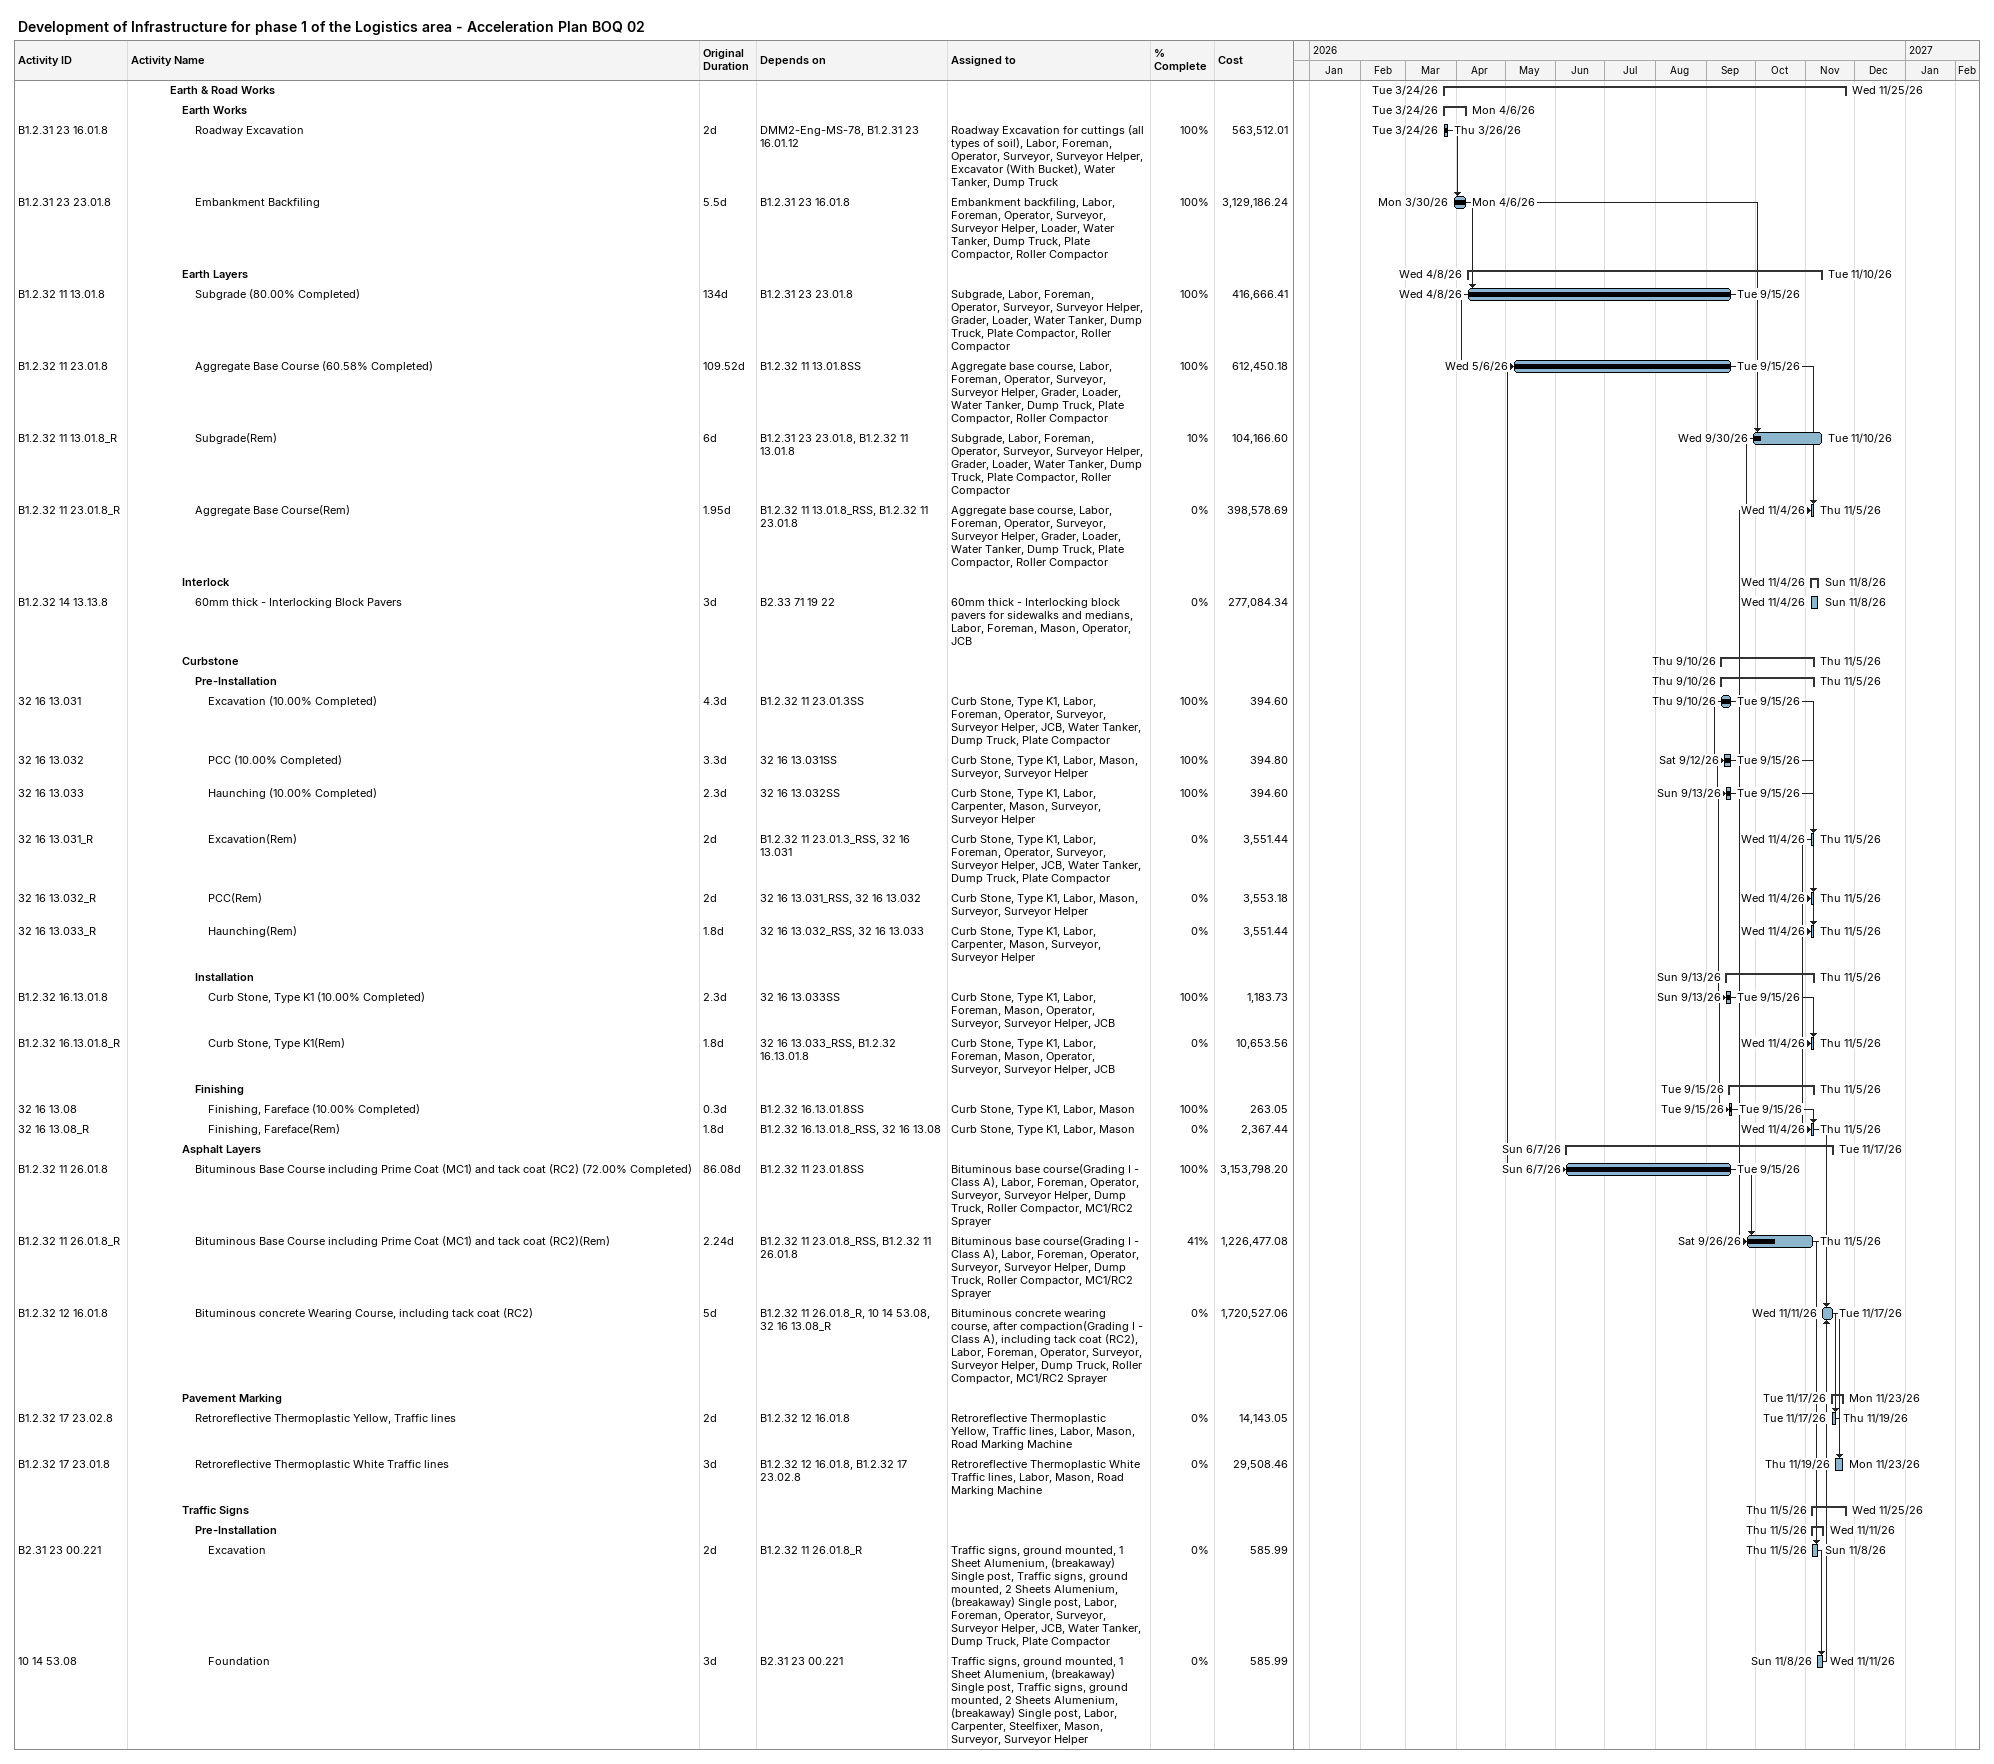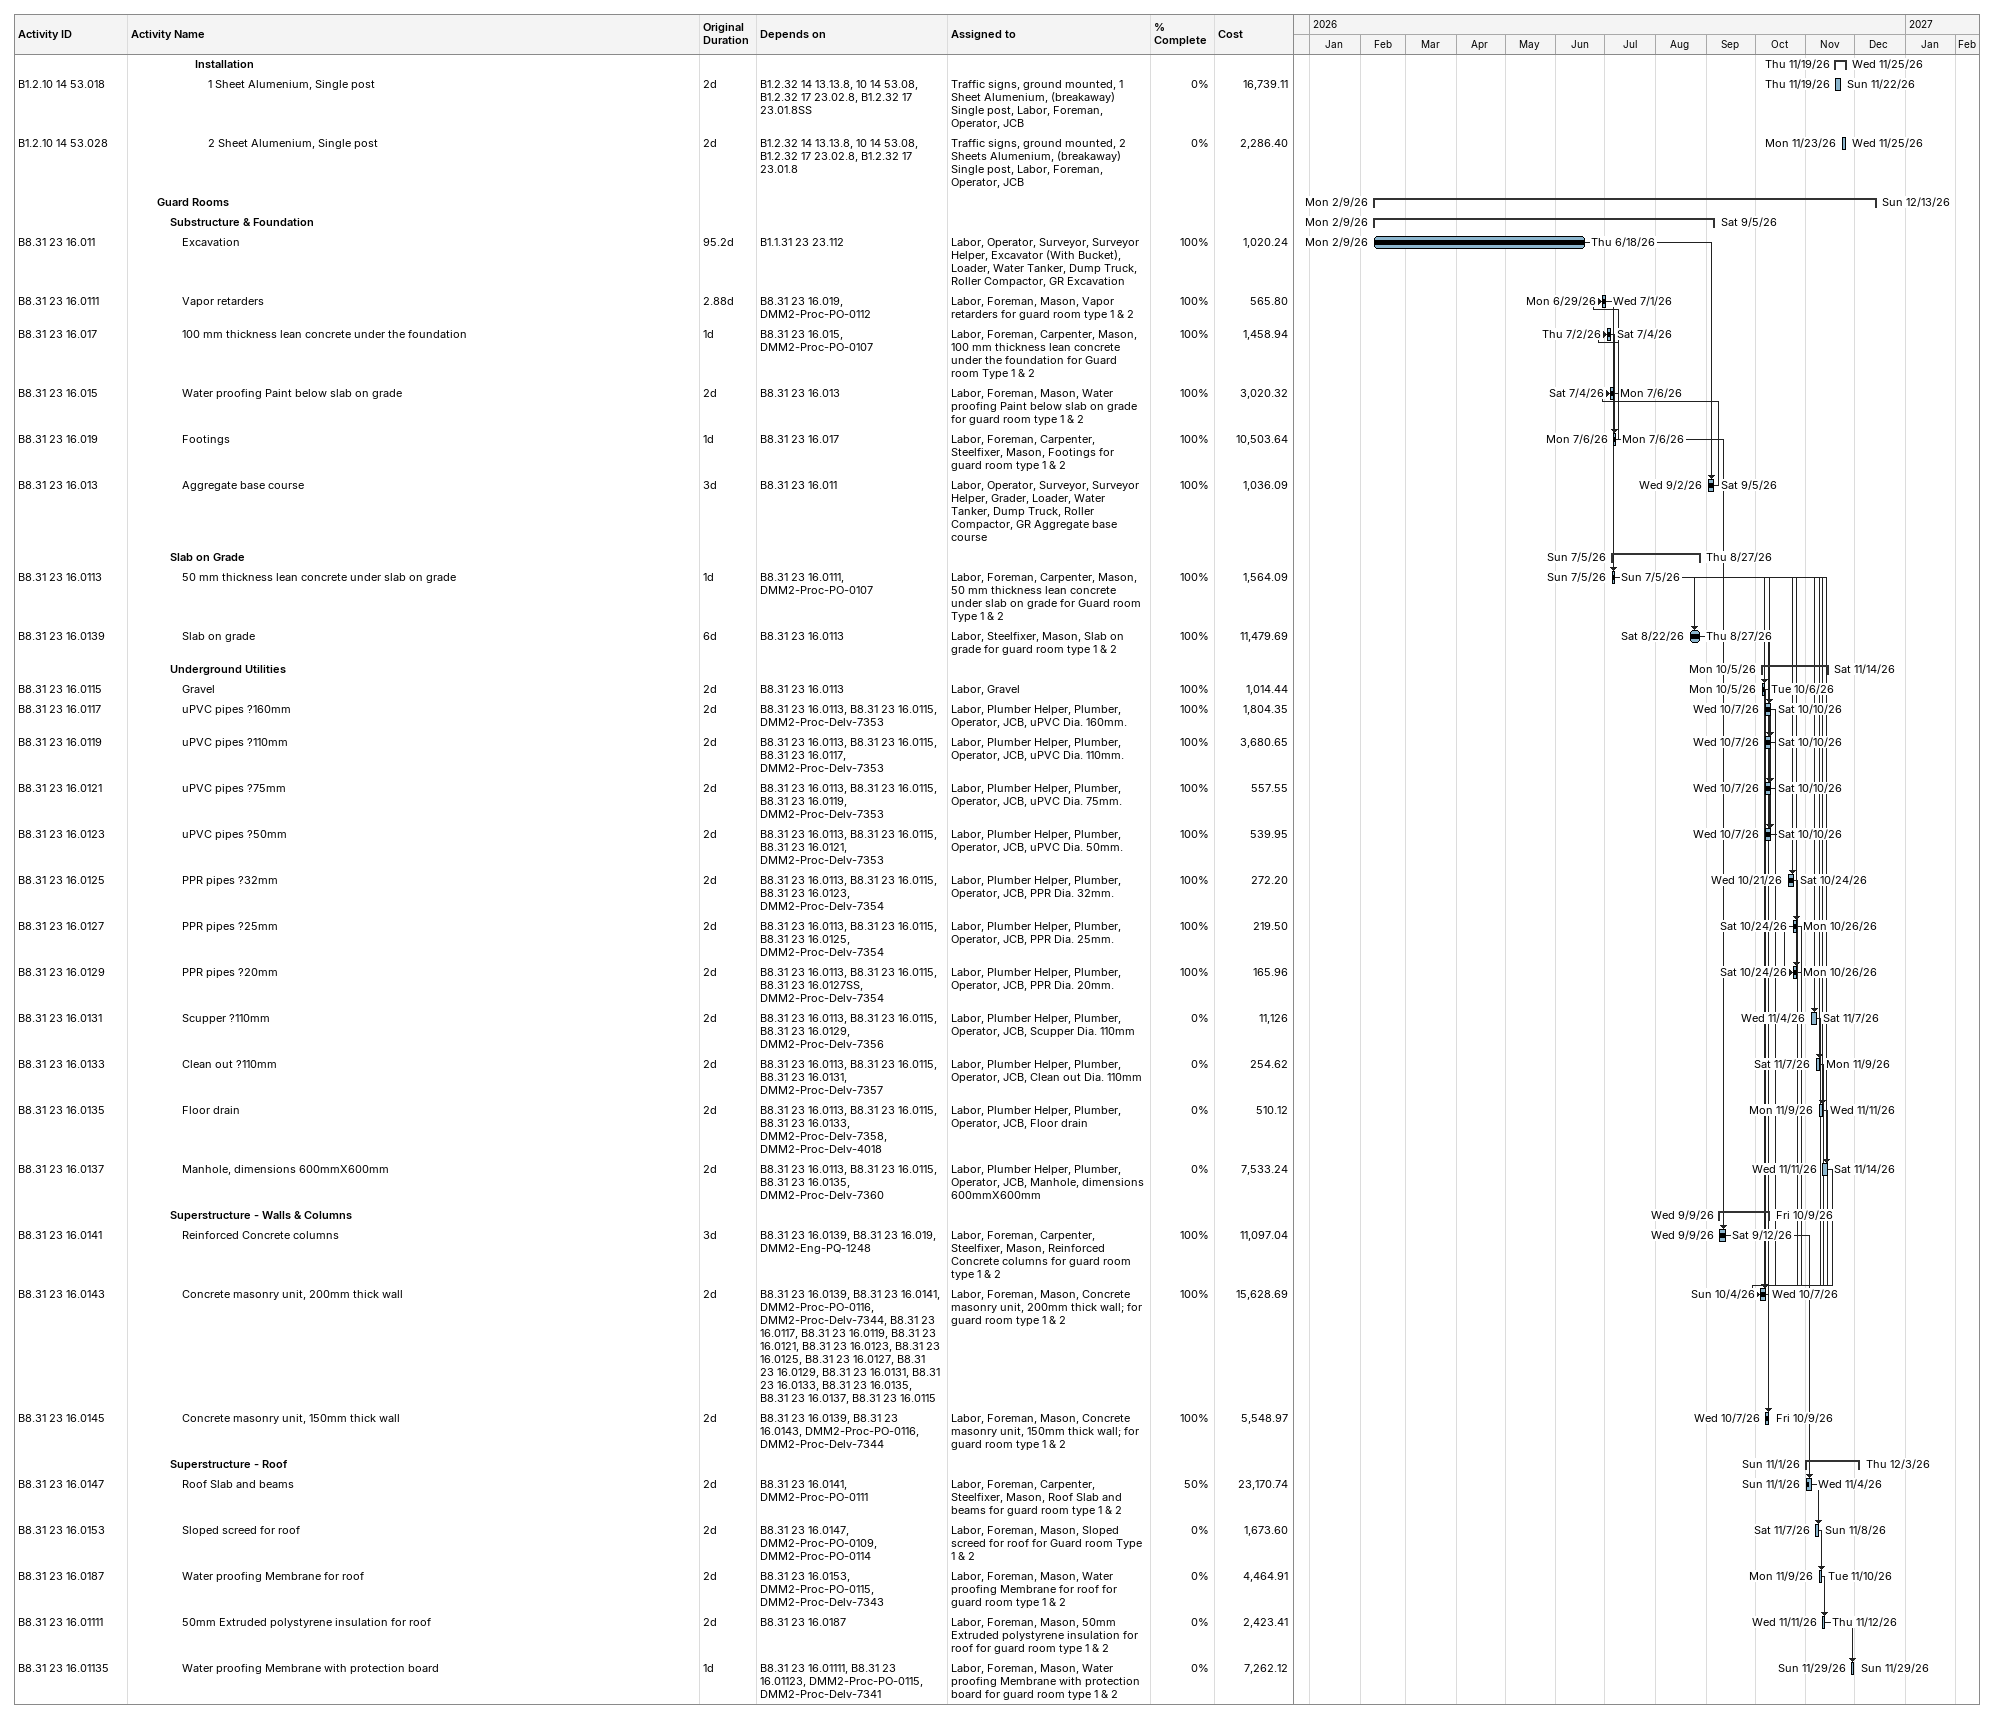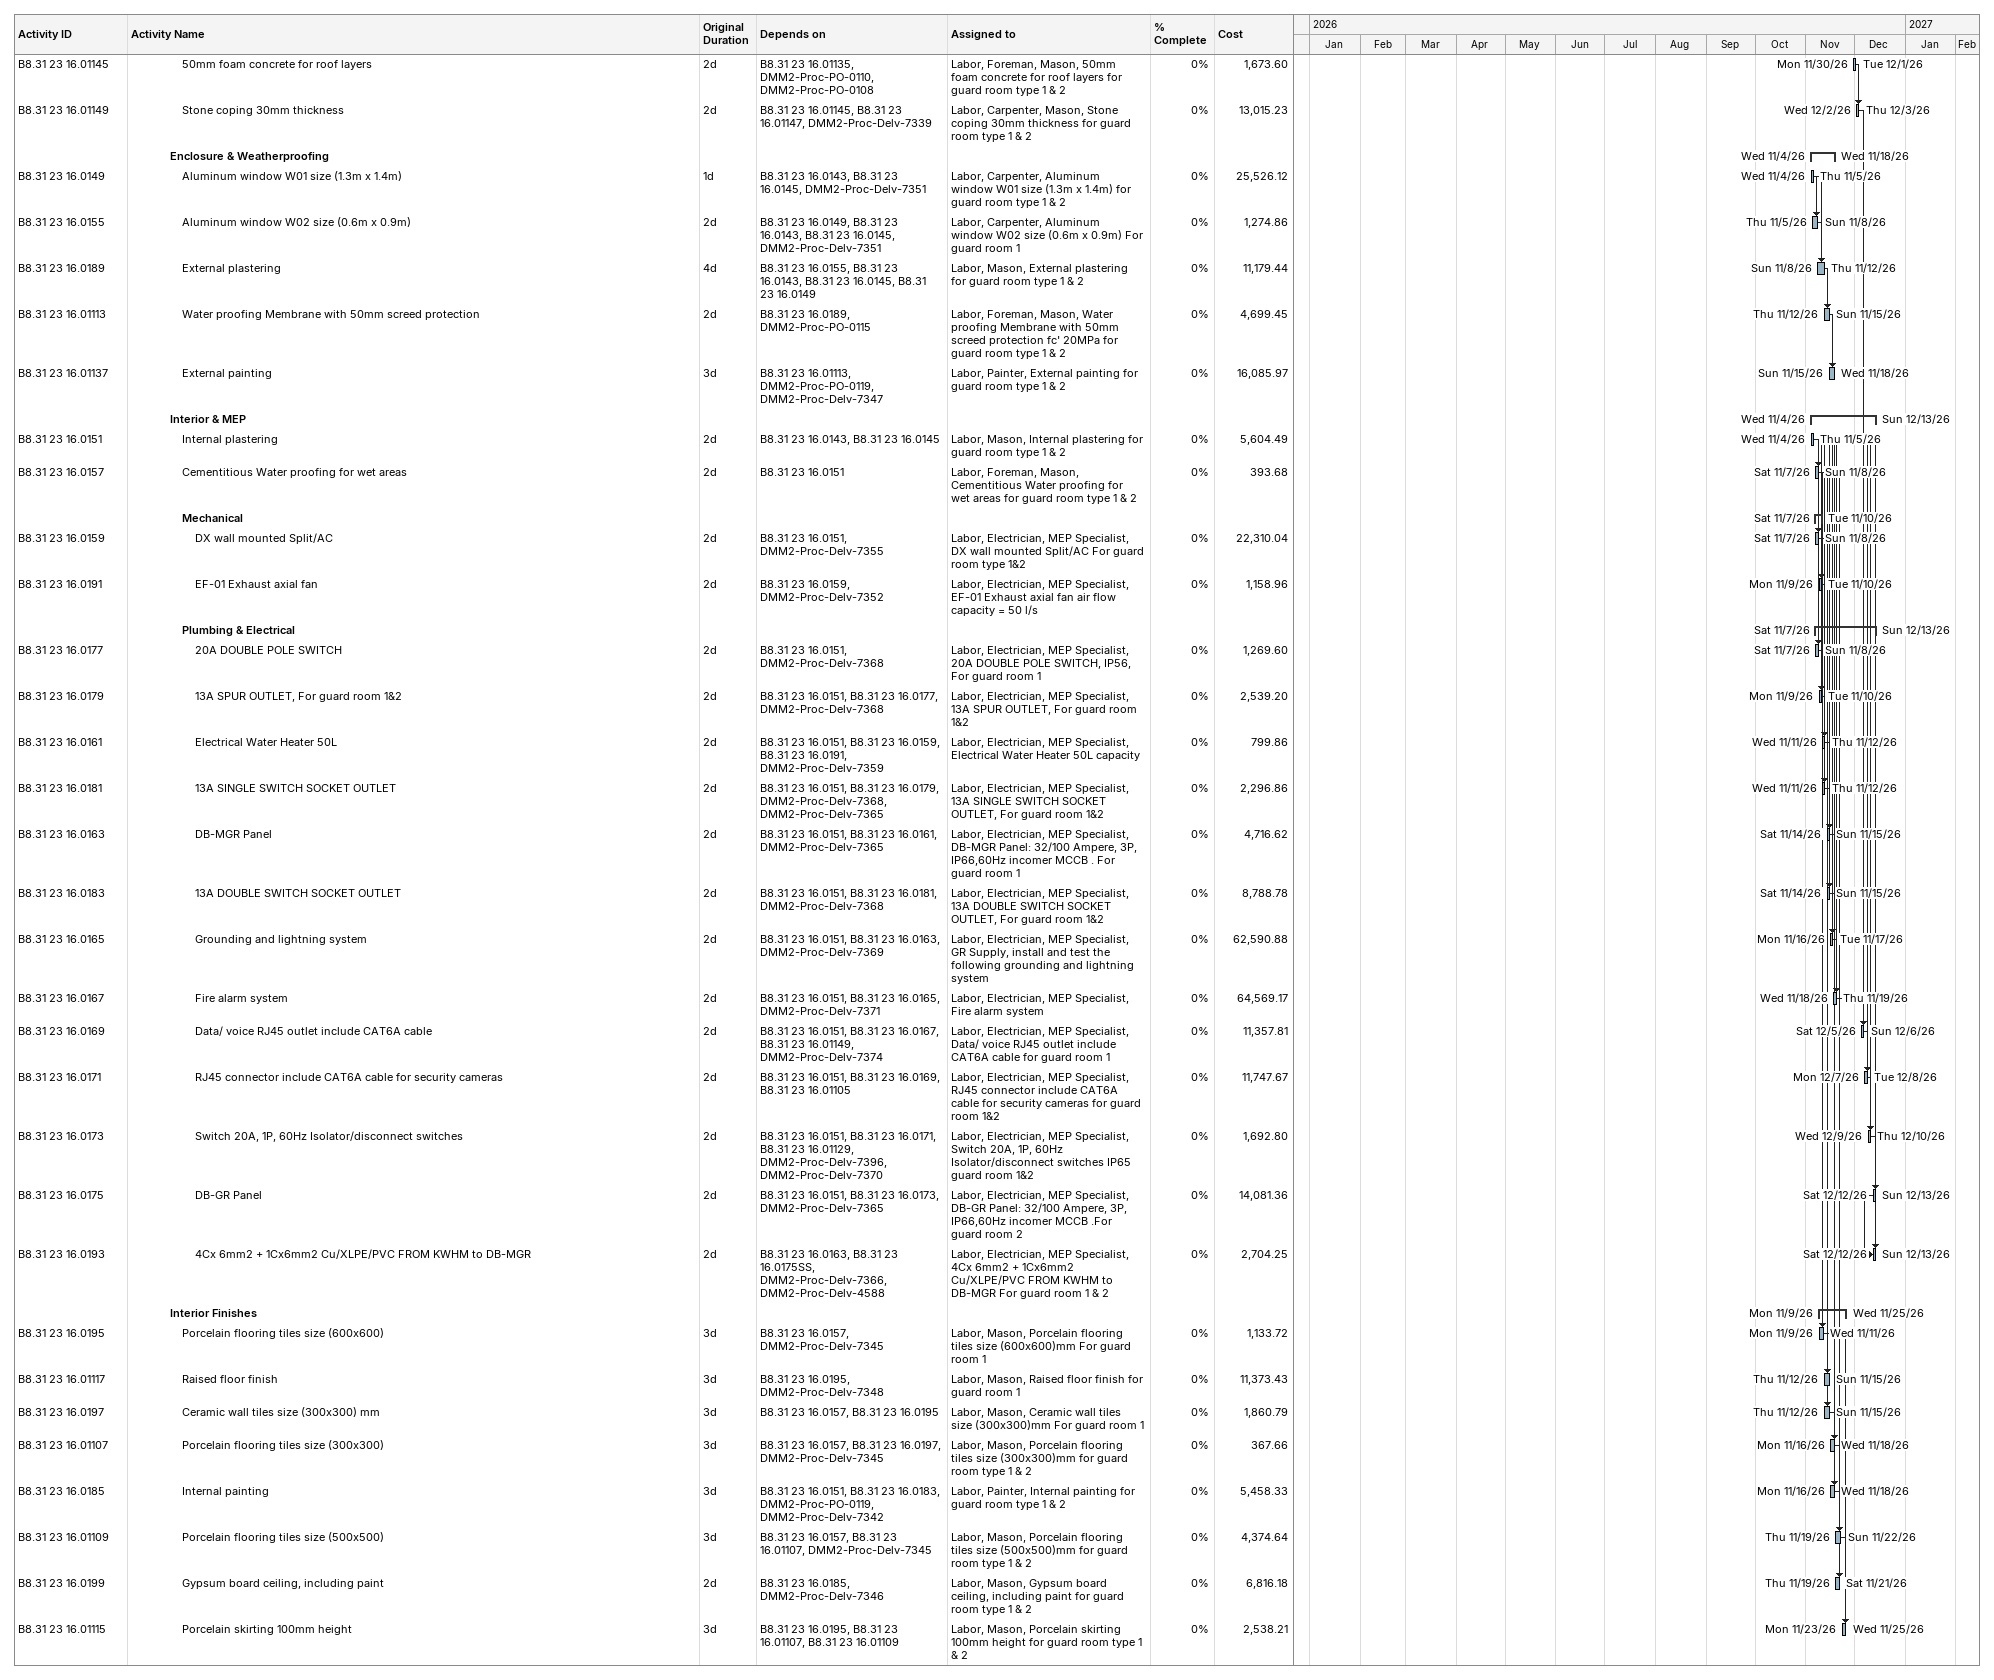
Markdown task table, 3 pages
Development of Infrastructure for phase 1 of the Logistics area - Acceleration Plan BOQ 02

| ID | Level | Task | Original duration | Start | Finish | Predecessors | Resources | % complete | Cost |
|---|---|---|---|---|---|---|---|---|---|
|  | 4 | **Earth & Road Works** |  | 2026-03-24 | 2026-11-25 |  |  |  |  |
|  | 5 | **Earth Works** |  | 2026-03-24 | 2026-04-06 |  |  |  |  |
| B1.2.31 23 16.01.8 | 6 | Roadway Excavation | 2d | 2026-03-24 | 2026-03-26 | DMM2-Eng-MS-78, B1.2.31 23 16.01.12 | Roadway Excavation for cuttings (all types of soil), Labor, Foreman, Operator, Surveyor, Surveyor Helper, Excavator (With Bucket), Water Tanker, Dump Truck | 100 | 563512.01 |
| B1.2.31 23 23.01.8 | 6 | Embankment Backfiling | 5.5d | 2026-03-30 | 2026-04-06 | B1.2.31 23 16.01.8 | Embankment backfiling, Labor, Foreman, Operator, Surveyor, Surveyor Helper, Loader, Water Tanker, Dump Truck, Plate Compactor, Roller Compactor | 100 | 3129186.24 |
|  | 5 | **Earth Layers** |  | 2026-04-08 | 2026-11-10 |  |  |  |  |
| B1.2.32 11 13.01.8 | 6 | Subgrade (80.00% Completed) | 134d | 2026-04-08 | 2026-09-15 | B1.2.31 23 23.01.8 | Subgrade, Labor, Foreman, Operator, Surveyor, Surveyor Helper, Grader, Loader, Water Tanker, Dump Truck, Plate Compactor, Roller Compactor | 100 | 416666.41 |
| B1.2.32 11 23.01.8 | 6 | Aggregate Base Course (60.58% Completed) | 109.52d | 2026-05-06 | 2026-09-15 | B1.2.32 11 13.01.8SS | Aggregate base course, Labor, Foreman, Operator, Surveyor, Surveyor Helper, Grader, Loader, Water Tanker, Dump Truck, Plate Compactor, Roller Compactor | 100 | 612450.18 |
| B1.2.32 11 13.01.8_R | 6 | Subgrade(Rem) | 6d | 2026-09-30 | 2026-11-10 | B1.2.31 23 23.01.8, B1.2.32 11 13.01.8 | Subgrade, Labor, Foreman, Operator, Surveyor, Surveyor Helper, Grader, Loader, Water Tanker, Dump Truck, Plate Compactor, Roller Compactor | 10 | 104166.60 |
| B1.2.32 11 23.01.8_R | 6 | Aggregate Base Course(Rem) | 1.95d | 2026-11-04 | 2026-11-05 | B1.2.32 11 13.01.8_RSS, B1.2.32 11 23.01.8 | Aggregate base course, Labor, Foreman, Operator, Surveyor, Surveyor Helper, Grader, Loader, Water Tanker, Dump Truck, Plate Compactor, Roller Compactor | 0 | 398578.69 |
|  | 5 | **Interlock** |  | 2026-11-04 | 2026-11-08 |  |  |  |  |
| B1.2.32 14 13.13.8 | 6 | 60mm thick - Interlocking Block Pavers | 3d | 2026-11-04 | 2026-11-08 | B2.33 71 19 22 | 60mm thick - Interlocking block pavers for sidewalks and medians, Labor, Foreman, Mason, Operator, JCB | 0 | 277084.34 |
|  | 5 | **Curbstone** |  | 2026-09-10 | 2026-11-05 |  |  |  |  |
|  | 6 | **Pre-Installation** |  | 2026-09-10 | 2026-11-05 |  |  |  |  |
| 32 16 13.031 | 7 | Excavation (10.00% Completed) | 4.3d | 2026-09-10 | 2026-09-15 | B1.2.32 11 23.01.3SS | Curb Stone, Type K1, Labor, Foreman, Operator, Surveyor, Surveyor Helper, JCB, Water Tanker, Dump Truck, Plate Compactor | 100 | 394.60 |
| 32 16 13.032 | 7 | PCC (10.00% Completed) | 3.3d | 2026-09-12 | 2026-09-15 | 32 16 13.031SS | Curb Stone, Type K1, Labor, Mason, Surveyor, Surveyor Helper | 100 | 394.80 |
| 32 16 13.033 | 7 | Haunching (10.00% Completed) | 2.3d | 2026-09-13 | 2026-09-15 | 32 16 13.032SS | Curb Stone, Type K1, Labor, Carpenter, Mason, Surveyor, Surveyor Helper | 100 | 394.60 |
| 32 16 13.031_R | 7 | Excavation(Rem) | 2d | 2026-11-04 | 2026-11-05 | B1.2.32 11 23.01.3_RSS, 32 16 13.031 | Curb Stone, Type K1, Labor, Foreman, Operator, Surveyor, Surveyor Helper, JCB, Water Tanker, Dump Truck, Plate Compactor | 0 | 3551.44 |
| 32 16 13.032_R | 7 | PCC(Rem) | 2d | 2026-11-04 | 2026-11-05 | 32 16 13.031_RSS, 32 16 13.032 | Curb Stone, Type K1, Labor, Mason, Surveyor, Surveyor Helper | 0 | 3553.18 |
| 32 16 13.033_R | 7 | Haunching(Rem) | 1.8d | 2026-11-04 | 2026-11-05 | 32 16 13.032_RSS, 32 16 13.033 | Curb Stone, Type K1, Labor, Carpenter, Mason, Surveyor, Surveyor Helper | 0 | 3551.44 |
|  | 6 | **Installation** |  | 2026-09-13 | 2026-11-05 |  |  |  |  |
| B1.2.32 16.13.01.8 | 7 | Curb Stone, Type K1 (10.00% Completed) | 2.3d | 2026-09-13 | 2026-09-15 | 32 16 13.033SS | Curb Stone, Type K1, Labor, Foreman, Mason, Operator, Surveyor, Surveyor Helper, JCB | 100 | 1183.73 |
| B1.2.32 16.13.01.8_R | 7 | Curb Stone, Type K1(Rem) | 1.8d | 2026-11-04 | 2026-11-05 | 32 16 13.033_RSS, B1.2.32 16.13.01.8 | Curb Stone, Type K1, Labor, Foreman, Mason, Operator, Surveyor, Surveyor Helper, JCB | 0 | 10653.56 |
|  | 6 | **Finishing** |  | 2026-09-15 | 2026-11-05 |  |  |  |  |
| 32 16 13.08 | 7 | Finishing, Fareface (10.00% Completed) | 0.3d | 2026-09-15 | 2026-09-15 | B1.2.32 16.13.01.8SS | Curb Stone, Type K1, Labor, Mason | 100 | 263.05 |
| 32 16 13.08_R | 7 | Finishing, Fareface(Rem) | 1.8d | 2026-11-04 | 2026-11-05 | B1.2.32 16.13.01.8_RSS, 32 16 13.08 | Curb Stone, Type K1, Labor, Mason | 0 | 2367.44 |
|  | 5 | **Asphalt Layers** |  | 2026-06-07 | 2026-11-17 |  |  |  |  |
| B1.2.32 11 26.01.8 | 6 | Bituminous Base Course including Prime Coat (MC1) and tack coat (RC2) (72.00% Completed) | 86.08d | 2026-06-07 | 2026-09-15 | B1.2.32 11 23.01.8SS | Bituminous base course(Grading I - Class A), Labor, Foreman, Operator, Surveyor, Surveyor Helper, Dump Truck, Roller Compactor, MC1/RC2 Sprayer | 100 | 3153798.20 |
| B1.2.32 11 26.01.8_R | 6 | Bituminous Base Course including Prime Coat (MC1) and tack coat (RC2)(Rem) | 2.24d | 2026-09-26 | 2026-11-05 | B1.2.32 11 23.01.8_RSS, B1.2.32 11 26.01.8 | Bituminous base course(Grading I - Class A), Labor, Foreman, Operator, Surveyor, Surveyor Helper, Dump Truck, Roller Compactor, MC1/RC2 Sprayer | 41 | 1226477.08 |
| B1.2.32 12 16.01.8 | 6 | Bituminous concrete Wearing Course, including tack coat (RC2) | 5d | 2026-11-11 | 2026-11-17 | B1.2.32 11 26.01.8_R, 10 14 53.08, 32 16 13.08_R | Bituminous concrete wearing course, after compaction(Grading I - Class A), including tack coat (RC2), Labor, Foreman, Operator, Surveyor, Surveyor Helper, Dump Truck, Roller Compactor, MC1/RC2 Sprayer | 0 | 1720527.06 |
|  | 5 | **Pavement Marking** |  | 2026-11-17 | 2026-11-23 |  |  |  |  |
| B1.2.32 17 23.02.8 | 6 | Retroreflective Thermoplastic Yellow, Traffic lines | 2d | 2026-11-17 | 2026-11-19 | B1.2.32 12 16.01.8 | Retroreflective Thermoplastic Yellow, Traffic lines, Labor, Mason, Road Marking Machine | 0 | 14143.05 |
| B1.2.32 17 23.01.8 | 6 | Retroreflective Thermoplastic White Traffic lines | 3d | 2026-11-19 | 2026-11-23 | B1.2.32 12 16.01.8, B1.2.32 17 23.02.8 | Retroreflective Thermoplastic White Traffic lines, Labor, Mason, Road Marking Machine | 0 | 29508.46 |
|  | 5 | **Traffic Signs** |  | 2026-11-05 | 2026-11-25 |  |  |  |  |
|  | 6 | **Pre-Installation** |  | 2026-11-05 | 2026-11-11 |  |  |  |  |
| B2.31 23 00.221 | 7 | Excavation | 2d | 2026-11-05 | 2026-11-08 | B1.2.32 11 26.01.8_R | Traffic signs, ground mounted, 1 Sheet Alumenium, (breakaway) Single post, Traffic signs, ground mounted, 2 Sheets Alumenium, (breakaway) Single post, Labor, Foreman, Operator, Surveyor, Surveyor Helper, JCB, Water Tanker, Dump Truck, Plate Compactor | 0 | 585.99 |
| 10 14 53.08 | 7 | Foundation | 3d | 2026-11-08 | 2026-11-11 | B2.31 23 00.221 | Traffic signs, ground mounted, 1 Sheet Alumenium, (breakaway) Single post, Traffic signs, ground mounted, 2 Sheets Alumenium, (breakaway) Single post, Labor, Carpenter, Steelfixer, Mason, Surveyor, Surveyor Helper | 0 | 585.99 |
|  | 6 | **Installation** |  | 2026-11-19 | 2026-11-25 |  |  |  |  |
| B1.2.10 14 53.018 | 7 | 1 Sheet Alumenium, Single post | 2d | 2026-11-19 | 2026-11-22 | B1.2.32 14 13.13.8, 10 14 53.08, B1.2.32 17 23.02.8, B1.2.32 17 23.01.8SS | Traffic signs, ground mounted, 1 Sheet Alumenium, (breakaway) Single post, Labor, Foreman, Operator, JCB | 0 | 16739.11 |
| B1.2.10 14 53.028 | 7 | 2 Sheet Alumenium, Single post | 2d | 2026-11-23 | 2026-11-25 | B1.2.32 14 13.13.8, 10 14 53.08, B1.2.32 17 23.02.8, B1.2.32 17 23.01.8 | Traffic signs, ground mounted, 2 Sheets Alumenium, (breakaway) Single post, Labor, Foreman, Operator, JCB | 0 | 2286.40 |
|  | 3 | **Guard Rooms** |  | 2026-02-09 | 2026-12-13 |  |  |  |  |
|  | 4 | **Substructure & Foundation** |  | 2026-02-09 | 2026-09-05 |  |  |  |  |
| B8.31 23 16.011 | 5 | Excavation | 95.2d | 2026-02-09 | 2026-06-18 | B1.1.31 23 23.112 | Labor, Operator, Surveyor, Surveyor Helper, Excavator (With Bucket), Loader, Water Tanker, Dump Truck, Roller Compactor, GR Excavation | 100 | 1020.24 |
| B8.31 23 16.0111 | 5 | Vapor retarders | 2.88d | 2026-06-29 | 2026-07-01 | B8.31 23 16.019, DMM2-Proc-PO-0112 | Labor, Foreman, Mason, Vapor retarders for guard room type 1 & 2 | 100 | 565.80 |
| B8.31 23 16.017 | 5 | 100 mm thickness lean concrete under the foundation | 1d | 2026-07-02 | 2026-07-04 | B8.31 23 16.015, DMM2-Proc-PO-0107 | Labor, Foreman, Carpenter, Mason, 100 mm thickness lean concrete under the foundation for Guard room Type 1 & 2 | 100 | 1458.94 |
| B8.31 23 16.015 | 5 | Water proofing Paint below slab on grade | 2d | 2026-07-04 | 2026-07-06 | B8.31 23 16.013 | Labor, Foreman, Mason, Water proofing Paint below slab on grade for guard room type 1 & 2 | 100 | 3020.32 |
| B8.31 23 16.019 | 5 | Footings | 1d | 2026-07-06 | 2026-07-06 | B8.31 23 16.017 | Labor, Foreman, Carpenter, Steelfixer, Mason, Footings for guard room type 1 & 2 | 100 | 10503.64 |
| B8.31 23 16.013 | 5 | Aggregate base course | 3d | 2026-09-02 | 2026-09-05 | B8.31 23 16.011 | Labor, Operator, Surveyor, Surveyor Helper, Grader, Loader, Water Tanker, Dump Truck, Roller Compactor, GR Aggregate base course | 100 | 1036.09 |
|  | 4 | **Slab on Grade** |  | 2026-07-05 | 2026-08-27 |  |  |  |  |
| B8.31 23 16.0113 | 5 | 50 mm thickness lean concrete under slab on grade | 1d | 2026-07-05 | 2026-07-05 | B8.31 23 16.0111, DMM2-Proc-PO-0107 | Labor, Foreman, Carpenter, Mason, 50 mm thickness lean concrete under slab on grade for Guard room Type 1 & 2 | 100 | 1564.09 |
| B8.31 23 16.0139 | 5 | Slab on grade | 6d | 2026-08-22 | 2026-08-27 | B8.31 23 16.0113 | Labor, Steelfixer, Mason, Slab on grade for guard room type 1 & 2 | 100 | 11479.69 |
|  | 4 | **Underground Utilities** |  | 2026-10-05 | 2026-11-14 |  |  |  |  |
| B8.31 23 16.0115 | 5 | Gravel | 2d | 2026-10-05 | 2026-10-06 | B8.31 23 16.0113 | Labor, Gravel | 100 | 1014.44 |
| B8.31 23 16.0117 | 5 | uPVC pipes ?160mm | 2d | 2026-10-07 | 2026-10-10 | B8.31 23 16.0113, B8.31 23 16.0115, DMM2-Proc-Delv-7353 | Labor, Plumber Helper, Plumber, Operator, JCB, uPVC Dia. 160mm. | 100 | 1804.35 |
| B8.31 23 16.0119 | 5 | uPVC pipes ?110mm | 2d | 2026-10-07 | 2026-10-10 | B8.31 23 16.0113, B8.31 23 16.0115, B8.31 23 16.0117, DMM2-Proc-Delv-7353 | Labor, Plumber Helper, Plumber, Operator, JCB, uPVC Dia. 110mm. | 100 | 3680.65 |
| B8.31 23 16.0121 | 5 | uPVC pipes ?75mm | 2d | 2026-10-07 | 2026-10-10 | B8.31 23 16.0113, B8.31 23 16.0115, B8.31 23 16.0119, DMM2-Proc-Delv-7353 | Labor, Plumber Helper, Plumber, Operator, JCB, uPVC Dia. 75mm. | 100 | 557.55 |
| B8.31 23 16.0123 | 5 | uPVC pipes ?50mm | 2d | 2026-10-07 | 2026-10-10 | B8.31 23 16.0113, B8.31 23 16.0115, B8.31 23 16.0121, DMM2-Proc-Delv-7353 | Labor, Plumber Helper, Plumber, Operator, JCB, uPVC Dia. 50mm. | 100 | 539.95 |
| B8.31 23 16.0125 | 5 | PPR pipes ?32mm | 2d | 2026-10-21 | 2026-10-24 | B8.31 23 16.0113, B8.31 23 16.0115, B8.31 23 16.0123, DMM2-Proc-Delv-7354 | Labor, Plumber Helper, Plumber, Operator, JCB, PPR Dia. 32mm. | 100 | 272.20 |
| B8.31 23 16.0127 | 5 | PPR pipes ?25mm | 2d | 2026-10-24 | 2026-10-26 | B8.31 23 16.0113, B8.31 23 16.0115, B8.31 23 16.0125, DMM2-Proc-Delv-7354 | Labor, Plumber Helper, Plumber, Operator, JCB, PPR Dia. 25mm. | 100 | 219.50 |
| B8.31 23 16.0129 | 5 | PPR pipes ?20mm | 2d | 2026-10-24 | 2026-10-26 | B8.31 23 16.0113, B8.31 23 16.0115, B8.31 23 16.0127SS, DMM2-Proc-Delv-7354 | Labor, Plumber Helper, Plumber, Operator, JCB, PPR Dia. 20mm. | 100 | 165.96 |
| B8.31 23 16.0131 | 5 | Scupper ?110mm | 2d | 2026-11-04 | 2026-11-07 | B8.31 23 16.0113, B8.31 23 16.0115, B8.31 23 16.0129, DMM2-Proc-Delv-7356 | Labor, Plumber Helper, Plumber, Operator, JCB, Scupper Dia. 110mm | 0 | 11126 |
| B8.31 23 16.0133 | 5 | Clean out ?110mm | 2d | 2026-11-07 | 2026-11-09 | B8.31 23 16.0113, B8.31 23 16.0115, B8.31 23 16.0131, DMM2-Proc-Delv-7357 | Labor, Plumber Helper, Plumber, Operator, JCB, Clean out Dia. 110mm | 0 | 254.62 |
| B8.31 23 16.0135 | 5 | Floor drain | 2d | 2026-11-09 | 2026-11-11 | B8.31 23 16.0113, B8.31 23 16.0115, B8.31 23 16.0133, DMM2-Proc-Delv-7358, DMM2-Proc-Delv-4018 | Labor, Plumber Helper, Plumber, Operator, JCB, Floor drain | 0 | 510.12 |
| B8.31 23 16.0137 | 5 | Manhole, dimensions 600mmX600mm | 2d | 2026-11-11 | 2026-11-14 | B8.31 23 16.0113, B8.31 23 16.0115, B8.31 23 16.0135, DMM2-Proc-Delv-7360 | Labor, Plumber Helper, Plumber, Operator, JCB, Manhole, dimensions 600mmX600mm | 0 | 7533.24 |
|  | 4 | **Superstructure - Walls & Columns** |  | 2026-09-09 | 2026-10-09 |  |  |  |  |
| B8.31 23 16.0141 | 5 | Reinforced Concrete columns | 3d | 2026-09-09 | 2026-09-12 | B8.31 23 16.0139, B8.31 23 16.019, DMM2-Eng-PQ-1248 | Labor, Foreman, Carpenter, Steelfixer, Mason, Reinforced Concrete columns for guard room type 1 & 2 | 100 | 11097.04 |
| B8.31 23 16.0143 | 5 | Concrete masonry unit, 200mm thick wall | 2d | 2026-10-04 | 2026-10-07 | B8.31 23 16.0139, B8.31 23 16.0141, DMM2-Proc-PO-0116, DMM2-Proc-Delv-7344, B8.31 23 16.0117, B8.31 23 16.0119, B8.31 23 16.0121, B8.31 23 16.0123, B8.31 23 16.0125, B8.31 23 16.0127, B8.31 23 16.0129, B8.31 23 16.0131, B8.31 23 16.0133, B8.31 23 16.0135, B8.31 23 16.0137, B8.31 23 16.0115 | Labor, Foreman, Mason, Concrete masonry unit, 200mm thick wall; for guard room type 1 & 2 | 100 | 15628.69 |
| B8.31 23 16.0145 | 5 | Concrete masonry unit, 150mm thick wall | 2d | 2026-10-07 | 2026-10-09 | B8.31 23 16.0139, B8.31 23 16.0143, DMM2-Proc-PO-0116, DMM2-Proc-Delv-7344 | Labor, Foreman, Mason, Concrete masonry unit, 150mm thick wall; for guard room type 1 & 2 | 100 | 5548.97 |
|  | 4 | **Superstructure - Roof** |  | 2026-11-01 | 2026-12-03 |  |  |  |  |
| B8.31 23 16.0147 | 5 | Roof Slab and beams | 2d | 2026-11-01 | 2026-11-04 | B8.31 23 16.0141, DMM2-Proc-PO-0111 | Labor, Foreman, Carpenter, Steelfixer, Mason, Roof Slab and beams for guard room type 1 & 2 | 50 | 23170.74 |
| B8.31 23 16.0153 | 5 | Sloped screed for roof | 2d | 2026-11-07 | 2026-11-08 | B8.31 23 16.0147, DMM2-Proc-PO-0109, DMM2-Proc-PO-0114 | Labor, Foreman, Mason, Sloped screed for roof for Guard room Type 1 & 2 | 0 | 1673.60 |
| B8.31 23 16.0187 | 5 | Water proofing Membrane for roof | 2d | 2026-11-09 | 2026-11-10 | B8.31 23 16.0153, DMM2-Proc-PO-0115, DMM2-Proc-Delv-7343 | Labor, Foreman, Mason, Water proofing Membrane for roof for guard room type 1 & 2 | 0 | 4464.91 |
| B8.31 23 16.01111 | 5 | 50mm Extruded polystyrene insulation for roof | 2d | 2026-11-11 | 2026-11-12 | B8.31 23 16.0187 | Labor, Foreman, Mason, 50mm Extruded polystyrene insulation for roof for guard room type 1 & 2 | 0 | 2423.41 |
| B8.31 23 16.01135 | 5 | Water proofing Membrane with protection board | 1d | 2026-11-29 | 2026-11-29 | B8.31 23 16.01111, B8.31 23 16.01123, DMM2-Proc-PO-0115, DMM2-Proc-Delv-7341 | Labor, Foreman, Mason, Water proofing Membrane with protection board for guard room type 1 & 2 | 0 | 7262.12 |
| B8.31 23 16.01145 | 5 | 50mm foam concrete for roof layers | 2d | 2026-11-30 | 2026-12-01 | B8.31 23 16.01135, DMM2-Proc-PO-0110, DMM2-Proc-PO-0108 | Labor, Foreman, Mason, 50mm foam concrete for roof layers for guard room type 1 & 2 | 0 | 1673.60 |
| B8.31 23 16.01149 | 5 | Stone coping 30mm thickness | 2d | 2026-12-02 | 2026-12-03 | B8.31 23 16.01145, B8.31 23 16.01147, DMM2-Proc-Delv-7339 | Labor, Carpenter, Mason, Stone coping 30mm thickness for guard room type 1 & 2 | 0 | 13015.23 |
|  | 4 | **Enclosure & Weatherproofing** |  | 2026-11-04 | 2026-11-18 |  |  |  |  |
| B8.31 23 16.0149 | 5 | Aluminum window W01 size (1.3m x 1.4m) | 1d | 2026-11-04 | 2026-11-05 | B8.31 23 16.0143, B8.31 23 16.0145, DMM2-Proc-Delv-7351 | Labor, Carpenter, Aluminum window W01 size (1.3m x 1.4m) for guard room type 1 & 2 | 0 | 25526.12 |
| B8.31 23 16.0155 | 5 | Aluminum window W02 size (0.6m x 0.9m) | 2d | 2026-11-05 | 2026-11-08 | B8.31 23 16.0149, B8.31 23 16.0143, B8.31 23 16.0145, DMM2-Proc-Delv-7351 | Labor, Carpenter, Aluminum window W02 size (0.6m x 0.9m) For guard room 1 | 0 | 1274.86 |
| B8.31 23 16.0189 | 5 | External plastering | 4d | 2026-11-08 | 2026-11-12 | B8.31 23 16.0155, B8.31 23 16.0143, B8.31 23 16.0145, B8.31 23 16.0149 | Labor, Mason, External plastering for guard room type 1 & 2 | 0 | 11179.44 |
| B8.31 23 16.01113 | 5 | Water proofing Membrane with 50mm screed protection | 2d | 2026-11-12 | 2026-11-15 | B8.31 23 16.0189, DMM2-Proc-PO-0115 | Labor, Foreman, Mason, Water proofing Membrane with 50mm screed protection fc' 20MPa for guard room type 1 & 2 | 0 | 4699.45 |
| B8.31 23 16.01137 | 5 | External painting | 3d | 2026-11-15 | 2026-11-18 | B8.31 23 16.01113, DMM2-Proc-PO-0119, DMM2-Proc-Delv-7347 | Labor, Painter, External painting for guard room type 1 & 2 | 0 | 16085.97 |
|  | 4 | **Interior & MEP** |  | 2026-11-04 | 2026-12-13 |  |  |  |  |
| B8.31 23 16.0151 | 5 | Internal plastering | 2d | 2026-11-04 | 2026-11-05 | B8.31 23 16.0143, B8.31 23 16.0145 | Labor, Mason, Internal plastering for guard room type 1 & 2 | 0 | 5604.49 |
| B8.31 23 16.0157 | 5 | Cementitious Water proofing for wet areas | 2d | 2026-11-07 | 2026-11-08 | B8.31 23 16.0151 | Labor, Foreman, Mason, Cementitious Water proofing for wet areas for guard room type 1 & 2 | 0 | 393.68 |
|  | 5 | **Mechanical** |  | 2026-11-07 | 2026-11-10 |  |  |  |  |
| B8.31 23 16.0159 | 6 | DX wall mounted Split/AC | 2d | 2026-11-07 | 2026-11-08 | B8.31 23 16.0151, DMM2-Proc-Delv-7355 | Labor, Electrician, MEP Specialist, DX wall mounted Split/AC For guard room type 1&2 | 0 | 22310.04 |
| B8.31 23 16.0191 | 6 | EF-01 Exhaust axial fan | 2d | 2026-11-09 | 2026-11-10 | B8.31 23 16.0159, DMM2-Proc-Delv-7352 | Labor, Electrician, MEP Specialist, EF-01 Exhaust axial fan air flow capacity = 50 l/s | 0 | 1158.96 |
|  | 5 | **Plumbing & Electrical** |  | 2026-11-07 | 2026-12-13 |  |  |  |  |
| B8.31 23 16.0177 | 6 | 20A DOUBLE POLE SWITCH | 2d | 2026-11-07 | 2026-11-08 | B8.31 23 16.0151, DMM2-Proc-Delv-7368 | Labor, Electrician, MEP Specialist, 20A DOUBLE POLE SWITCH, IP56, For guard room 1 | 0 | 1269.60 |
| B8.31 23 16.0179 | 6 | 13A SPUR OUTLET, For guard room 1&2 | 2d | 2026-11-09 | 2026-11-10 | B8.31 23 16.0151, B8.31 23 16.0177, DMM2-Proc-Delv-7368 | Labor, Electrician, MEP Specialist, 13A SPUR OUTLET, For guard room 1&2 | 0 | 2539.20 |
| B8.31 23 16.0161 | 6 | Electrical Water Heater 50L | 2d | 2026-11-11 | 2026-11-12 | B8.31 23 16.0151, B8.31 23 16.0159, B8.31 23 16.0191, DMM2-Proc-Delv-7359 | Labor, Electrician, MEP Specialist, Electrical Water Heater 50L capacity | 0 | 799.86 |
| B8.31 23 16.0181 | 6 | 13A SINGLE SWITCH SOCKET OUTLET | 2d | 2026-11-11 | 2026-11-12 | B8.31 23 16.0151, B8.31 23 16.0179, DMM2-Proc-Delv-7368, DMM2-Proc-Delv-7365 | Labor, Electrician, MEP Specialist, 13A SINGLE SWITCH SOCKET OUTLET, For guard room 1&2 | 0 | 2296.86 |
| B8.31 23 16.0163 | 6 | DB-MGR Panel | 2d | 2026-11-14 | 2026-11-15 | B8.31 23 16.0151, B8.31 23 16.0161, DMM2-Proc-Delv-7365 | Labor, Electrician, MEP Specialist, DB-MGR Panel: 32/100 Ampere, 3P, IP66,60Hz incomer MCCB . For guard room 1 | 0 | 4716.62 |
| B8.31 23 16.0183 | 6 | 13A DOUBLE SWITCH SOCKET OUTLET | 2d | 2026-11-14 | 2026-11-15 | B8.31 23 16.0151, B8.31 23 16.0181, DMM2-Proc-Delv-7368 | Labor, Electrician, MEP Specialist, 13A DOUBLE SWITCH SOCKET OUTLET, For guard room 1&2 | 0 | 8788.78 |
| B8.31 23 16.0165 | 6 | Grounding and lightning system | 2d | 2026-11-16 | 2026-11-17 | B8.31 23 16.0151, B8.31 23 16.0163, DMM2-Proc-Delv-7369 | Labor, Electrician, MEP Specialist, GR Supply, install and test the following grounding and lightning system | 0 | 62590.88 |
| B8.31 23 16.0167 | 6 | Fire alarm system | 2d | 2026-11-18 | 2026-11-19 | B8.31 23 16.0151, B8.31 23 16.0165, DMM2-Proc-Delv-7371 | Labor, Electrician, MEP Specialist, Fire alarm system | 0 | 64569.17 |
| B8.31 23 16.0169 | 6 | Data/ voice RJ45 outlet include CAT6A cable | 2d | 2026-12-05 | 2026-12-06 | B8.31 23 16.0151, B8.31 23 16.0167, B8.31 23 16.01149, DMM2-Proc-Delv-7374 | Labor, Electrician, MEP Specialist, Data/ voice RJ45 outlet include CAT6A cable for guard room 1 | 0 | 11357.81 |
| B8.31 23 16.0171 | 6 | RJ45 connector include CAT6A cable for security cameras | 2d | 2026-12-07 | 2026-12-08 | B8.31 23 16.0151, B8.31 23 16.0169, B8.31 23 16.01105 | Labor, Electrician, MEP Specialist, RJ45 connector include CAT6A cable for security cameras for guard room 1&2 | 0 | 11747.67 |
| B8.31 23 16.0173 | 6 | Switch 20A, 1P, 60Hz Isolator/disconnect switches | 2d | 2026-12-09 | 2026-12-10 | B8.31 23 16.0151, B8.31 23 16.0171, B8.31 23 16.01129, DMM2-Proc-Delv-7396, DMM2-Proc-Delv-7370 | Labor, Electrician, MEP Specialist, Switch 20A, 1P, 60Hz Isolator/disconnect switches IP65 guard room 1&2 | 0 | 1692.80 |
| B8.31 23 16.0175 | 6 | DB-GR Panel | 2d | 2026-12-12 | 2026-12-13 | B8.31 23 16.0151, B8.31 23 16.0173, DMM2-Proc-Delv-7365 | Labor, Electrician, MEP Specialist, DB-GR Panel: 32/100 Ampere, 3P, IP66,60Hz incomer MCCB .For guard room 2 | 0 | 14081.36 |
| B8.31 23 16.0193 | 6 | 4Cx 6mm2 + 1Cx6mm2 Cu/XLPE/PVC FROM KWHM to DB-MGR | 2d | 2026-12-12 | 2026-12-13 | B8.31 23 16.0163, B8.31 23 16.0175SS, DMM2-Proc-Delv-7366, DMM2-Proc-Delv-4588 | Labor, Electrician, MEP Specialist, 4Cx 6mm2 + 1Cx6mm2 Cu/XLPE/PVC FROM KWHM to DB-MGR For guard room 1 & 2 | 0 | 2704.25 |
|  | 4 | **Interior Finishes** |  | 2026-11-09 | 2026-11-25 |  |  |  |  |
| B8.31 23 16.0195 | 5 | Porcelain flooring tiles size (600x600) | 3d | 2026-11-09 | 2026-11-11 | B8.31 23 16.0157, DMM2-Proc-Delv-7345 | Labor, Mason, Porcelain flooring tiles size (600x600)mm For guard room 1 | 0 | 1133.72 |
| B8.31 23 16.01117 | 5 | Raised floor finish | 3d | 2026-11-12 | 2026-11-15 | B8.31 23 16.0195, DMM2-Proc-Delv-7348 | Labor, Mason, Raised floor finish for guard room 1 | 0 | 11373.43 |
| B8.31 23 16.0197 | 5 | Ceramic wall tiles size (300x300) mm | 3d | 2026-11-12 | 2026-11-15 | B8.31 23 16.0157, B8.31 23 16.0195 | Labor, Mason, Ceramic wall tiles size (300x300)mm For guard room 1 | 0 | 1860.79 |
| B8.31 23 16.01107 | 5 | Porcelain flooring tiles size (300x300) | 3d | 2026-11-16 | 2026-11-18 | B8.31 23 16.0157, B8.31 23 16.0197, DMM2-Proc-Delv-7345 | Labor, Mason, Porcelain flooring tiles size (300x300)mm for guard room type 1 & 2 | 0 | 367.66 |
| B8.31 23 16.0185 | 5 | Internal painting | 3d | 2026-11-16 | 2026-11-18 | B8.31 23 16.0151, B8.31 23 16.0183, DMM2-Proc-PO-0119, DMM2-Proc-Delv-7342 | Labor, Painter, Internal painting for guard room type 1 & 2 | 0 | 5458.33 |
| B8.31 23 16.01109 | 5 | Porcelain flooring tiles size (500x500) | 3d | 2026-11-19 | 2026-11-22 | B8.31 23 16.0157, B8.31 23 16.01107, DMM2-Proc-Delv-7345 | Labor, Mason, Porcelain flooring tiles size (500x500)mm for guard room type 1 & 2 | 0 | 4374.64 |
| B8.31 23 16.0199 | 5 | Gypsum board ceiling, including paint | 2d | 2026-11-19 | 2026-11-21 | B8.31 23 16.0185, DMM2-Proc-Delv-7346 | Labor, Mason, Gypsum board ceiling, including paint for guard room type 1 & 2 | 0 | 6816.18 |
| B8.31 23 16.01115 | 5 | Porcelain skirting 100mm height | 3d | 2026-11-23 | 2026-11-25 | B8.31 23 16.0195, B8.31 23 16.01107, B8.31 23 16.01109 | Labor, Mason, Porcelain skirting 100mm height for guard room type 1 & 2 | 0 | 2538.21 |
